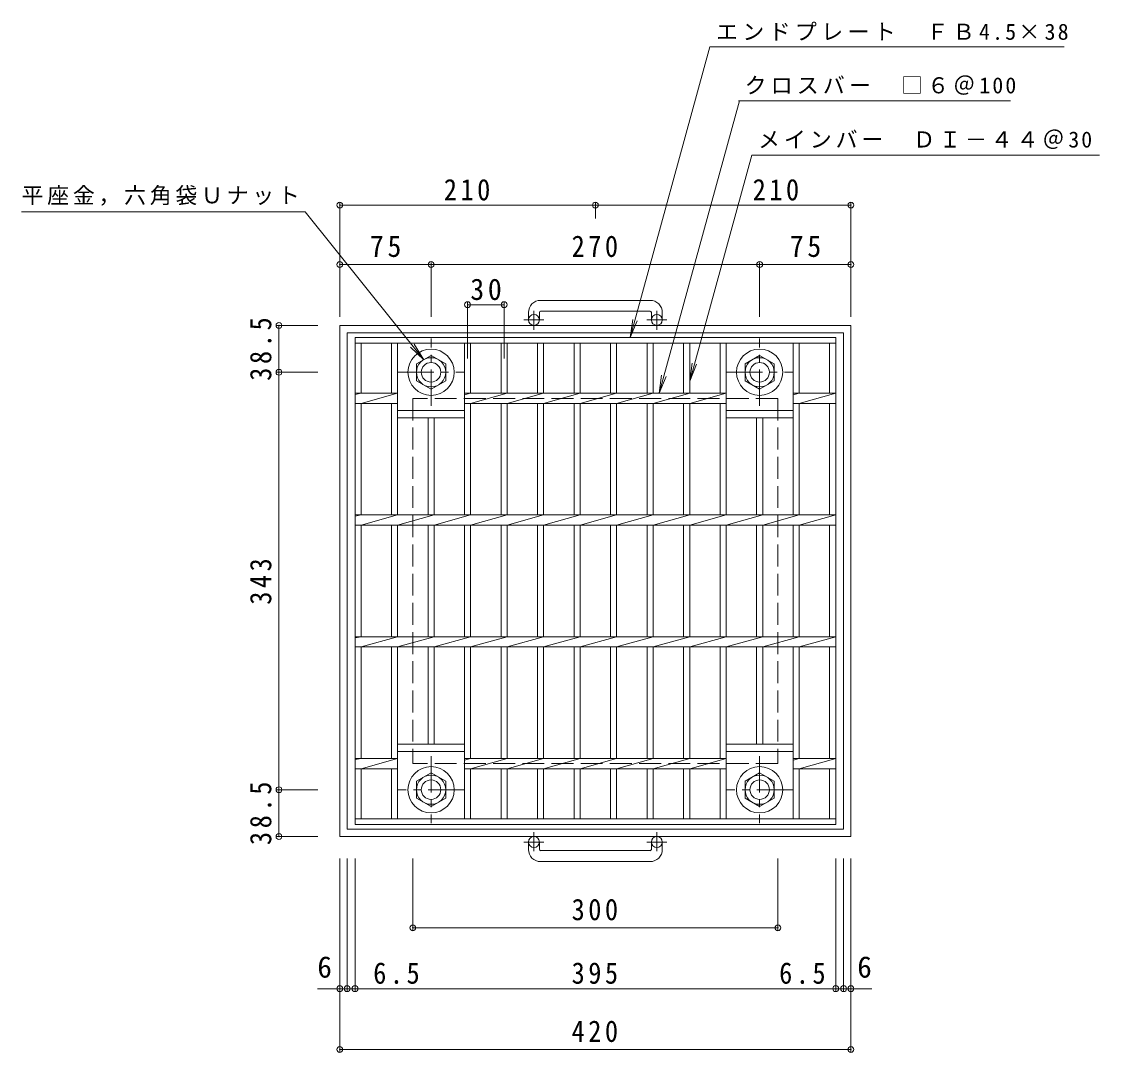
# Model space of a CAD drawing. Units: millimetres at full size, sheet at 1:6. Extents: x -800 to 962, y -827 to 774.
# Drawn here: x -800 to 86, y -73 to 774 of the extents above; entities that cross this region are included whole.
import ezdxf
from ezdxf.enums import TextEntityAlignment as Align

# ---------------------------------------------------------------- set-up
doc = ezdxf.new("R2010")
doc.units = ezdxf.units.MM
doc.header["$LTSCALE"] = 6
doc.header["$PDMODE"] = 32
doc.header["$PDSIZE"] = 4.8
doc.linetypes.add('CHAIN1', pattern=[8, 5, -1, 1, -1])
doc.linetypes.add('DASHED3', pattern=[4, 3, -1])
for name, color, linetype, lineweight in [('E-1', 2, 'Continuous', 9), ('E-2', 3, 'Continuous', 9), ('E-4', 7, 'Continuous', 9), ('E-5', 7, 'Continuous', 9)]:
    doc.layers.add(name, color=color, linetype=linetype, lineweight=lineweight)
doc.styles.add('ＭＳ ゴシック', font='')
doc.styles.get('ＭＳ ゴシック').set_extended_font_data('MS Gothic')

msp = doc.modelspace()

# ---------------------------------------------------------------- linework, layer by layer
at = {"layer": 'E-1'}
for p, q in [((-283.152, 544.572), (-373.151, 544.572)), ((-383.152, 534.572), (-383.152, 528.472)), ((-374.152, 534.572), (-374.152, 528.472)), ((-373.151, 535.572), (-283.152, 535.572)), ((-282.152, 534.572), (-282.152, 528.472)), ((-273.152, 534.572), (-273.152, 528.472)), ((-538.152, 523.972), (-538.152, 103.972)), ((-118.151, 523.972), (-538.152, 523.972)), ((-118.151, 523.972), (-118.151, 103.972)), ((-532.152, 517.972), (-532.152, 109.972)), ((-124.152, 517.972), (-532.152, 517.972)), ((-124.152, 517.972), (-124.152, 109.972)), ((-124.152, 109.972), (-532.152, 109.972)), ((-118.151, 103.972), (-538.152, 103.972)), ((-383.152, 93.371), (-383.152, 99.472)), ((-374.152, 93.371), (-374.152, 99.472)), ((-282.152, 93.371), (-282.152, 99.472)), ((-273.152, 93.371), (-273.152, 99.472)), ((-373.151, 92.372), (-283.152, 92.372)), ((-283.152, 83.371), (-373.151, 83.371))]:
    msp.add_line(p, q, dxfattribs=at)
at = {"layer": 'E-1', "linetype": 'CHAIN1'}
for p, q in [((-378.652, 520.365), (-378.652, 535.962)), ((-277.651, 520.365), (-277.651, 535.962)), ((-370.488, 528.472), (-386.896, 528.472)), ((-269.489, 528.472), (-285.895, 528.472)), ((-463.152, 457.836), (-463.152, 513.109)), ((-193.151, 457.836), (-193.151, 513.109)), ((-490.788, 485.472), (-435.515, 485.472)), ((-220.788, 485.472), (-165.515, 485.472)), ((-463.152, 170.109), (-463.152, 114.835)), ((-193.151, 170.109), (-193.151, 114.835)), ((-435.515, 142.472), (-490.788, 142.472)), ((-165.515, 142.472), (-220.788, 142.472)), ((-378.652, 107.578), (-378.652, 91.982)), ((-277.651, 107.578), (-277.651, 91.982)), ((-370.488, 99.472), (-386.896, 99.472)), ((-269.489, 99.472), (-285.895, 99.472))]:
    msp.add_line(p, q, dxfattribs=at)
at = {"layer": 'E-1'}
for points in [[(-451.151, 492.4), (-451.151, 478.544), (-463.152, 471.615), (-475.151, 478.544), (-475.151, 492.4), (-463.152, 499.329)], [(-181.151, 492.4), (-181.151, 478.544), (-193.151, 471.615), (-205.151, 478.544), (-205.151, 492.4), (-193.151, 499.329)], [(-475.152, 135.544), (-475.152, 149.4), (-463.152, 156.329), (-451.152, 149.4), (-451.152, 135.544), (-463.152, 128.616)], [(-205.152, 135.544), (-205.152, 149.4), (-193.151, 156.329), (-181.152, 149.4), (-181.152, 135.544), (-193.151, 128.616)]]:
    msp.add_lwpolyline(points, close=True, dxfattribs=at)
at = {"layer": 'E-1', "linetype": 'DASHED3'}
for points in [[(-178.152, 463.973), (-478.151, 463.973), (-478.151, 163.972)], [(-178.152, 463.973), (-178.152, 163.972), (-478.151, 163.972)]]:
    msp.add_lwpolyline(points, dxfattribs=at)
at = {"layer": 'E-1'}
for centre, radius in [((-378.652, 528.472), 4.5), ((-277.651, 528.472), 4.5), ((-463.152, 485.472), 19), ((-463.152, 485.472), 12), ((-193.151, 485.472), 19), ((-193.151, 485.472), 12), ((-463.152, 485.472), 8), ((-193.151, 485.472), 8), ((-463.152, 142.472), 19), ((-193.151, 142.472), 19), ((-463.152, 142.472), 12), ((-193.151, 142.472), 12), ((-463.152, 142.472), 8), ((-193.151, 142.472), 8), ((-378.652, 99.472), 4.5), ((-277.651, 99.472), 4.5)]:
    msp.add_circle(centre, radius, dxfattribs=at)
for centre, radius, start, end in [((-373.151, 534.572), 10, 90, 180), ((-283.152, 534.572), 10, 0, 90), ((-373.151, 534.572), 1, 90, 180), ((-283.152, 534.572), 1, 0, 90), ((-373.151, 93.371), 10, 180, 270), ((-373.151, 93.371), 1, 180, 270), ((-283.152, 93.371), 10, 270, 0), ((-283.152, 93.371), 1, 270, 0)]:
    msp.add_arc(centre, radius, start, end, dxfattribs=at)
at = {"layer": 'E-2'}
for p, q in [((-525.652, 513.972), (-130.652, 513.972)), ((-525.652, 113.972), (-525.652, 513.972)), ((-130.652, 113.972), (-130.652, 513.972)), ((-525.652, 509.473), (-130.652, 509.473)), ((-520.651, 468.212), (-520.651, 509.473)), ((-495.651, 509.473), (-495.651, 468.212)), ((-490.652, 509.473), (-490.652, 368.212)), ((-435.652, 509.473), (-435.652, 368.212)), ((-430.651, 509.473), (-430.651, 468.212)), ((-405.651, 509.473), (-405.651, 468.212)), ((-400.652, 509.473), (-400.652, 468.212)), ((-375.651, 509.473), (-375.651, 468.212)), ((-370.651, 509.473), (-370.651, 468.212)), ((-345.651, 509.473), (-345.651, 468.212)), ((-340.651, 509.473), (-340.651, 468.212)), ((-315.651, 509.473), (-315.651, 468.212)), ((-310.652, 509.473), (-310.652, 468.212)), ((-285.651, 509.473), (-285.651, 468.212)), ((-280.652, 509.473), (-280.652, 468.212)), ((-255.651, 509.473), (-255.651, 468.212)), ((-250.652, 509.473), (-250.652, 468.212)), ((-225.651, 509.473), (-225.651, 468.212)), ((-220.651, 509.473), (-220.651, 368.212)), ((-165.651, 509.473), (-165.651, 368.212)), ((-160.652, 509.473), (-160.652, 468.212)), ((-135.651, 509.473), (-135.651, 468.212)), ((-520.651, 468.212), (-525.652, 467.212)), ((-525.652, 468.212), (-490.652, 468.212)), ((-490.652, 468.212), (-520.651, 459.733)), ((-430.651, 468.212), (-435.652, 466.799)), ((-435.652, 468.212), (-220.651, 468.212)), ((-400.652, 468.212), (-430.651, 459.733)), ((-370.651, 468.212), (-400.652, 459.733)), ((-340.651, 468.212), (-370.651, 459.733)), ((-310.651, 468.212), (-340.651, 459.733)), ((-280.651, 468.212), (-310.652, 459.733)), ((-250.652, 468.212), (-280.652, 459.733)), ((-220.651, 468.212), (-250.652, 459.733)), ((-160.652, 468.212), (-165.651, 466.799)), ((-165.651, 468.212), (-130.652, 468.212)), ((-130.652, 468.212), (-160.652, 459.733)), ((-525.652, 459.733), (-490.652, 459.733)), ((-520.651, 368.212), (-520.651, 459.733)), ((-495.651, 459.733), (-495.651, 368.212)), ((-435.652, 453.972), (-490.652, 453.972)), ((-435.652, 459.733), (-220.651, 459.733)), ((-430.651, 459.733), (-430.651, 368.212)), ((-405.651, 459.733), (-405.651, 368.212)), ((-400.652, 459.733), (-400.652, 368.212)), ((-375.651, 459.733), (-375.651, 368.212)), ((-370.651, 459.733), (-370.651, 368.212)), ((-345.651, 459.733), (-345.651, 368.212)), ((-340.651, 459.733), (-340.651, 368.212)), ((-315.651, 459.733), (-315.651, 368.212)), ((-310.652, 459.733), (-310.652, 368.212)), ((-285.651, 459.733), (-285.651, 368.212)), ((-280.652, 459.733), (-280.652, 368.212)), ((-255.651, 459.733), (-255.651, 368.212)), ((-250.652, 459.733), (-250.652, 368.212)), ((-225.651, 459.733), (-225.651, 368.212)), ((-165.651, 453.972), (-220.651, 453.972)), ((-165.651, 459.733), (-130.652, 459.733)), ((-160.652, 459.733), (-160.652, 368.212)), ((-135.651, 459.733), (-135.651, 368.212)), ((-435.652, 447.972), (-490.652, 447.972)), ((-465.651, 447.972), (-465.651, 368.212)), ((-460.651, 447.972), (-460.651, 368.212)), ((-165.651, 447.972), (-220.651, 447.972)), ((-195.652, 447.972), (-195.652, 368.212)), ((-190.651, 447.972), (-190.651, 368.212)), ((-520.651, 368.212), (-525.652, 367.211)), ((-525.652, 368.212), (-130.652, 368.212)), ((-490.652, 368.212), (-520.651, 359.732)), ((-460.651, 368.212), (-490.652, 359.732)), ((-430.651, 368.212), (-460.651, 359.732)), ((-400.652, 368.212), (-430.651, 359.732)), ((-370.651, 368.212), (-400.652, 359.732)), ((-340.651, 368.212), (-370.651, 359.732)), ((-310.651, 368.212), (-340.651, 359.732)), ((-280.651, 368.212), (-310.652, 359.732)), ((-250.652, 368.212), (-280.652, 359.732)), ((-220.651, 368.212), (-250.652, 359.732)), ((-190.651, 368.212), (-220.651, 359.732)), ((-160.652, 368.212), (-190.651, 359.732)), ((-130.652, 368.212), (-160.652, 359.732)), ((-525.652, 359.732), (-130.652, 359.732)), ((-520.651, 268.212), (-520.651, 359.732)), ((-495.651, 359.732), (-495.651, 268.212)), ((-490.652, 359.732), (-490.652, 268.212)), ((-465.651, 359.732), (-465.651, 268.212)), ((-460.651, 359.732), (-460.651, 268.212)), ((-435.652, 359.732), (-435.652, 268.212)), ((-430.651, 359.732), (-430.651, 268.212)), ((-405.651, 359.732), (-405.651, 268.212)), ((-400.652, 359.732), (-400.652, 268.212)), ((-375.651, 359.732), (-375.651, 268.212)), ((-370.651, 359.732), (-370.651, 268.212)), ((-345.651, 359.732), (-345.651, 268.212)), ((-340.651, 359.732), (-340.651, 268.212)), ((-315.651, 359.732), (-315.651, 268.212)), ((-310.652, 359.732), (-310.652, 268.212)), ((-285.651, 359.732), (-285.651, 268.212)), ((-280.652, 359.732), (-280.652, 268.212)), ((-255.651, 359.732), (-255.651, 268.212)), ((-250.652, 359.732), (-250.652, 268.212)), ((-225.651, 359.732), (-225.651, 268.212)), ((-220.651, 359.732), (-220.651, 268.212)), ((-195.652, 359.732), (-195.652, 268.212)), ((-190.651, 359.732), (-190.651, 268.212)), ((-165.651, 359.732), (-165.651, 268.212)), ((-160.652, 359.732), (-160.652, 268.212)), ((-135.651, 359.732), (-135.651, 268.212)), ((-520.651, 268.212), (-525.652, 267.211)), ((-525.652, 268.212), (-130.652, 268.212)), ((-490.652, 268.212), (-520.651, 259.732)), ((-460.651, 268.212), (-490.652, 259.732)), ((-430.651, 268.212), (-460.651, 259.732)), ((-400.652, 268.212), (-430.651, 259.732)), ((-370.651, 268.212), (-400.652, 259.732)), ((-340.651, 268.212), (-370.651, 259.732)), ((-310.651, 268.212), (-340.651, 259.732)), ((-280.651, 268.212), (-310.652, 259.732)), ((-250.652, 268.212), (-280.652, 259.732)), ((-220.651, 268.212), (-250.652, 259.732)), ((-190.651, 268.212), (-220.651, 259.732)), ((-160.652, 268.212), (-190.651, 259.732)), ((-130.652, 268.212), (-160.652, 259.732)), ((-525.652, 259.732), (-130.652, 259.732)), ((-520.651, 168.212), (-520.651, 259.732)), ((-495.651, 259.732), (-495.651, 168.212)), ((-490.652, 259.732), (-490.652, 118.472)), ((-465.651, 259.732), (-465.651, 179.972)), ((-460.651, 259.732), (-460.651, 179.972)), ((-435.652, 259.732), (-435.652, 118.472)), ((-430.651, 259.732), (-430.651, 168.212)), ((-405.651, 259.732), (-405.651, 168.212)), ((-400.652, 259.732), (-400.652, 168.212)), ((-375.651, 259.732), (-375.651, 168.212)), ((-370.651, 259.732), (-370.651, 168.212)), ((-345.651, 259.732), (-345.651, 168.212)), ((-340.651, 259.732), (-340.651, 168.212)), ((-315.651, 259.732), (-315.651, 168.212)), ((-310.652, 259.732), (-310.652, 168.212)), ((-285.651, 259.732), (-285.651, 168.212)), ((-280.652, 259.732), (-280.652, 168.212)), ((-255.651, 259.732), (-255.651, 168.212)), ((-250.652, 259.732), (-250.652, 168.212)), ((-225.651, 259.732), (-225.651, 168.212)), ((-220.651, 259.732), (-220.651, 118.472)), ((-195.652, 259.732), (-195.652, 179.972)), ((-190.651, 259.732), (-190.651, 179.972)), ((-165.651, 259.732), (-165.651, 118.472)), ((-160.652, 259.732), (-160.652, 168.212)), ((-135.651, 259.732), (-135.651, 168.212)), ((-490.652, 179.972), (-435.652, 179.972)), ((-220.651, 179.972), (-165.651, 179.972)), ((-490.652, 173.972), (-435.652, 173.972)), ((-220.651, 173.972), (-165.651, 173.972)), ((-520.651, 168.212), (-525.652, 167.211)), ((-525.652, 168.212), (-490.652, 168.212)), ((-525.652, 159.732), (-490.652, 159.732)), ((-490.652, 168.212), (-520.651, 159.732)), ((-520.651, 118.472), (-520.651, 159.732)), ((-495.651, 159.732), (-495.651, 118.472)), ((-435.652, 168.212), (-220.651, 168.212)), ((-430.651, 168.212), (-435.652, 166.799)), ((-435.652, 159.732), (-220.651, 159.732)), ((-400.652, 168.212), (-430.651, 159.732)), ((-430.651, 159.732), (-430.651, 118.472)), ((-405.651, 159.732), (-405.651, 118.472)), ((-370.651, 168.212), (-400.652, 159.732)), ((-400.652, 159.732), (-400.652, 118.472)), ((-375.651, 159.732), (-375.651, 118.472)), ((-340.651, 168.212), (-370.651, 159.732)), ((-370.651, 159.732), (-370.651, 118.472)), ((-345.651, 159.732), (-345.651, 118.472)), ((-310.651, 168.212), (-340.651, 159.732)), ((-340.651, 159.732), (-340.651, 118.472)), ((-315.651, 159.732), (-315.651, 118.472)), ((-280.651, 168.212), (-310.652, 159.732)), ((-310.652, 159.732), (-310.652, 118.472)), ((-285.651, 159.732), (-285.651, 118.472)), ((-250.652, 168.212), (-280.652, 159.732)), ((-280.652, 159.732), (-280.652, 118.472)), ((-255.651, 159.732), (-255.651, 118.472)), ((-220.651, 168.212), (-250.652, 159.732)), ((-250.652, 159.732), (-250.652, 118.472)), ((-225.651, 159.732), (-225.651, 118.472)), ((-165.651, 168.212), (-130.652, 168.212)), ((-160.652, 168.212), (-165.651, 166.799)), ((-165.651, 159.732), (-130.652, 159.732)), ((-130.652, 168.212), (-160.652, 159.732)), ((-160.652, 159.732), (-160.652, 118.472)), ((-135.651, 159.732), (-135.651, 118.472)), ((-130.652, 118.472), (-525.652, 118.472)), ((-130.652, 113.972), (-525.652, 113.972))]:
    msp.add_line(p, q, dxfattribs=at)
at = {"layer": 'E-4'}
for p, q in [((-538.152, 624.667), (-538.152, 535.972)), ((-538.152, 622.867), (-328.152, 622.867)), ((-328.152, 624.667), (-328.152, 611.764)), ((-328.152, 622.867), (-118.151, 622.867)), ((-118.151, 624.667), (-118.151, 535.972)), ((-538.152, 575.772), (-538.152, 531.109)), ((-463.152, 575.772), (-463.152, 531.109)), ((-193.151, 575.772), (-193.151, 531.109)), ((-118.152, 575.772), (-118.152, 531.109)), ((-538.152, 573.972), (-463.152, 573.972)), ((-463.152, 573.972), (-193.151, 573.972)), ((-193.151, 573.972), (-118.152, 573.972)), ((-433.152, 542.805), (-433.152, 496.693)), ((-433.152, 541.005), (-403.151, 541.005)), ((-403.151, 542.805), (-403.151, 496.693)), ((-589.952, 523.972), (-556.152, 523.972)), ((-588.152, 485.473), (-588.152, 523.972)), ((-589.952, 485.473), (-556.152, 485.473)), ((-588.152, 142.471), (-588.152, 485.473)), ((-589.952, 142.471), (-556.152, 142.471)), ((-588.152, 103.971), (-588.152, 142.471)), ((-589.952, 103.971), (-556.152, 103.971)), ((-538.152, -72.829), (-538.152, 85.971)), ((-532.152, -22.829), (-532.152, 85.971)), ((-525.652, -22.829), (-525.652, 85.971)), ((-478.151, 27.171), (-478.151, 85.971)), ((-178.152, 27.171), (-178.152, 85.971)), ((-130.652, -22.829), (-130.652, 85.971)), ((-124.152, -22.829), (-124.152, 85.971)), ((-118.152, -72.829), (-118.152, 85.971)), ((-478.151, 28.971), (-178.152, 28.971)), ((-556.6, -21.029), (-532.152, -21.029)), ((-532.152, -21.029), (-525.652, -21.029)), ((-525.652, -21.029), (-130.652, -21.029)), ((-130.652, -21.029), (-124.152, -21.029)), ((-124.152, -21.029), (-100.949, -21.029)), ((-538.152, -71.029), (-118.152, -71.029))]:
    msp.add_line(p, q, dxfattribs=at)
for p in [(-538.152, 622.867), (-328.152, 622.867), (-118.151, 622.867), (-538.152, 573.972), (-463.152, 573.972), (-193.151, 573.972), (-118.152, 573.972), (-433.152, 541.005), (-403.151, 541.005), (-588.152, 523.972), (-588.152, 485.473), (-588.152, 142.471), (-588.152, 103.971), (-478.151, 28.971), (-178.152, 28.971), (-538.152, -21.029), (-532.152, -21.029), (-525.652, -21.029), (-130.652, -21.029), (-124.152, -21.029), (-118.152, -21.029), (-538.152, -71.029), (-118.152, -71.029)]:
    msp.add_point(p, dxfattribs=at)
at = {"layer": 'E-5'}
for p, q in [((-299.444, 513.972), (-233.97, 752.921)), ((-233.97, 752.921), (57.118, 752.921)), ((-275.651, 468.212), (-209.84, 708.422)), ((12.895, 708.422), (-210.481, 708.422)), ((-566.647, 617.342), (-799.647, 617.342)), ((-299.444, 513.972), (-297.486, 528.844)), ((-299.444, 513.972), (-293.704, 527.831)), ((-469.203, 495.779), (-476.977, 508.607)), ((-250.652, 478.212), (-248.694, 493.084)), ((-250.652, 478.212), (-244.911, 492.07)), ((-275.651, 468.212), (-273.693, 483.084)), ((-275.651, 468.212), (-269.911, 482.07))]:
    msp.add_line(p, q, dxfattribs=at)
for points in [[(-250.652, 478.212), (-199.443, 663.922), (86.057, 663.922)], [(-566.647, 617.342), (-469.203, 495.779), (-480.032, 506.158)]]:
    msp.add_lwpolyline(points, dxfattribs=at)

# ---------------------------------------------------------------- texts
at = {"layer": 'E-4', "color": 2, "style": 'ＭＳ ゴシック'}
for p in [(-556.6, -17.248), (-112.949, -17.248)]:
    msp.add_text('6', height=17.6, dxfattribs=at).set_placement(p, align=Align.BOTTOM_LEFT)
at = {"layer": 'E-4', "color": 2, "char_height": 17.6, "attachment_point": 7, "style": 'ＭＳ ゴシック'}
for s, insert in [('\\T1.27;\\W0.9;210', (-452.652, 626.467)), ('\\T1.27;\\W0.9;210', (-198.875, 626.467)), ('\\T1.27;\\W0.95;75', (-513.402, 579.972)), ('\\T1.27;\\W0.9;270', (-347.652, 579.972)), ('\\T1.27;\\W0.95;75', (-168.401, 579.972)), ('\\T1.27;\\W0.95;30', (-430.901, 544.605)), ('\\T1.27;\\W0.9;300', (-347.652, 34.971)), ('\\T1.27;\\W0.9;6.5', (-510.651, -17.248)), ('\\T1.27;\\W0.9;395', (-347.652, -17.248)), ('\\T1.27;\\W0.9;6.5', (-177.099, -17.248)), ('\\T1.27;\\W0.9;420', (-347.652, -65.029))]:
    msp.add_mtext(s, dxfattribs=dict(at, insert=insert))
at = {"layer": 'E-4', "color": 2, "char_height": 17.6, "attachment_point": 7, "rotation": 90, "style": 'ＭＳ ゴシック'}
for s, insert in [('\\T1.28;\\W0.9;38.5', (-594.152, 478.472)), ('\\T1.27;\\W0.9;343', (-594.152, 294.472)), ('\\T1.28;\\W0.9;38.5', (-594.152, 96.971))]:
    msp.add_mtext(s, dxfattribs=dict(at, insert=insert))
at = {"layer": 'E-5', "char_height": 13.2, "attachment_point": 7, "style": 'ＭＳ ゴシック'}
for s, insert in [('\\T1.2;エンドプレート\u3000ＦＢ4.5×38', (-228.97, 757.921)), ('\\T1.19;クロスバー\u3000□６＠100', (-205.481, 713.422)), ('\\T1.18;メインバー\u3000ＤＩ－４４＠30', (-194.443, 668.922)), ('\\T1.17;平座金，六角袋Ｕナット', (-799.647, 622.342))]:
    msp.add_mtext(s, dxfattribs=dict(at, insert=insert))

doc.saveas('drawing.dxf')
